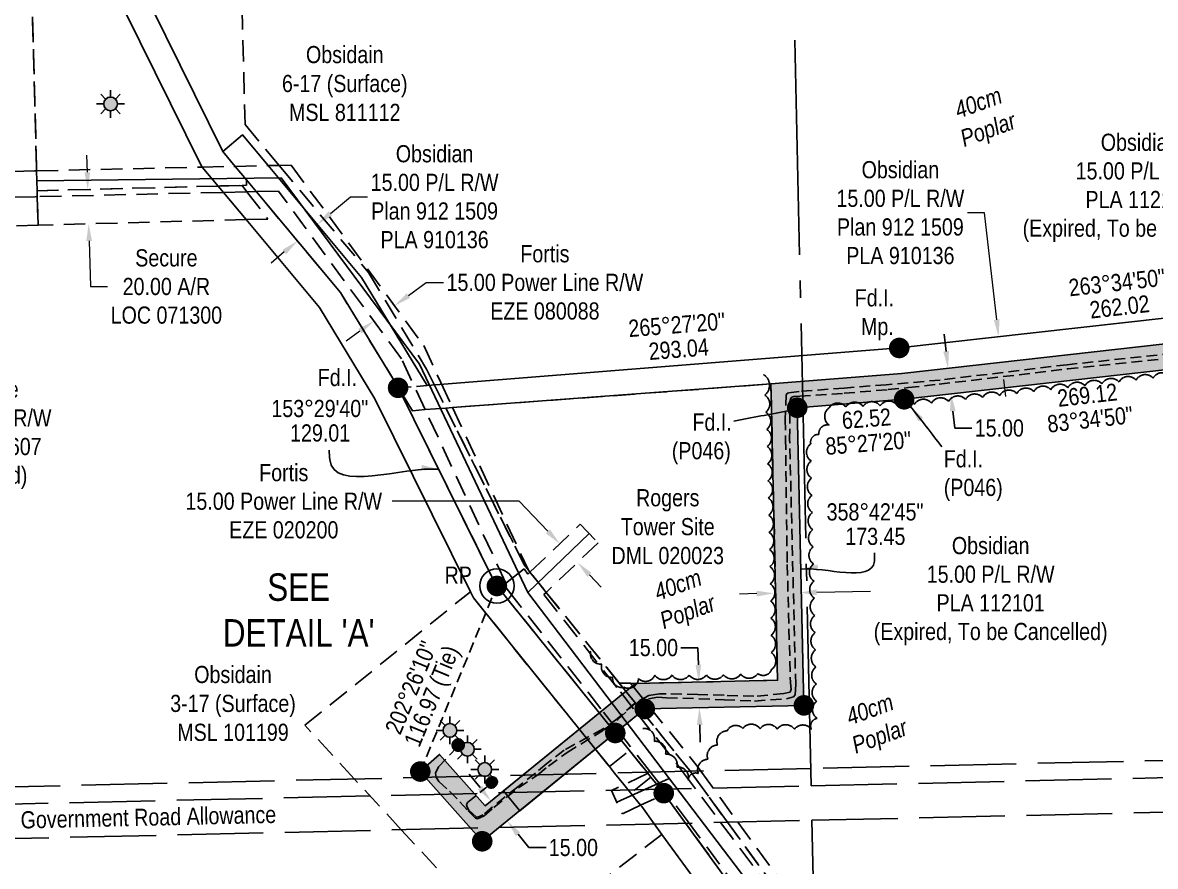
# Model space of a CAD drawing. Extents: x 602678 to 607820, y 5875898 to 5879587.
# Drawn here: x 604935 to 605595, y 5878617 to 5879108 of the extents above; entities that cross this region are included whole.
import ezdxf
from ezdxf.enums import TextEntityAlignment as Align

# ---------------------------------------------------------------- set-up
doc = ezdxf.new("R2010")
doc.units = 0
doc.header["$LTSCALE"] = 5
doc.header["$PDMODE"] = 34
doc.header["$PDSIZE"] = 0.03
for name, pattern in [('0', [1, 1, 0]), ('foc-ACCESSROAD', [3.75, 2.5, -1.25]), ('foc-FLOWLINE', [3.75, 2.5, -1.25]), ('foc-QUARTERLINE', [33, 25, -3, 2, -3]), ('foc-TIELINE', [1.875, 1.25, -0.625]), ('foc-UNSURVEYED', [12.5, 10, -2.5]), ('UG_PIPE', [1.875, 1.25, -0.625])]:
    doc.linetypes.add(name, pattern=pattern)
doc.layers.get('Defpoints').update_dxf_attribs({"color": 9})
for name, color, linetype in [('35', 37, 'Continuous'), ('AS-PIPE-UG', 44, 'UG_PIPE'), ('AS-POWER', 104, 'foc-POWER'), ('AS-SYMBOL', 7, 'Continuous'), ('C-RW', 13, 'Continuous'), ('C-WS', 13, 'foc-ACCESSROAD'), ('C-WS-S', 8, 'Continuous'), ('DETAIL-T', 7, 'Continuous'), ('F-AR', 190, 'foc-ACCESSROAD'), ('F-EZE', 190, 'foc-FLOWLINE'), ('F-WS', 190, 'foc-ACCESSROAD'), ('L-BD', 7, 'Continuous'), ('L-MON', 1, 'Continuous'), ('L-QSEC', 8, 'foc-QUARTERLINE'), ('L-ROAD-T', 7, 'Continuous'), ('L-SECQ', 8, 'foc-QUARTERLINE'), ('L-TIE', 7, 'foc-TIELINE'), ('L-USEC', 7, 'foc-UNSURVEYED'), ('P-PROPOSED', 10, 'Continuous'), ('P-PROPOSED-H', 21, 'Continuous'), ('P-TXT', 4, 'Continuous'), ('T-BUSH', 110, '0'), ('T-BUSH-T', 110, 'Continuous')]:
    doc.layers.add(name, color=color, linetype=linetype)
for name, color, linetype, lineweight in [('C-RW-T', 13, 'Continuous', 9), ('C-WS-T', 13, 'Continuous', 9), ('F-AR-T', 190, 'Continuous', 9), ('F-EZE-T', 190, 'Continuous', 9), ('F-RW-T', 190, 'Continuous', 9), ('F-WS-T', 190, 'Continuous', 9)]:
    doc.layers.add(name, color=color, linetype=linetype, lineweight=lineweight)
doc.styles.add('80', font='ARIALN.TTF', dxfattribs={"height": 10})
doc.styles.add('80CG', font='ARIALN.TTF', dxfattribs={"height": 10})
doc.styles.add('80L', font='ARIALN.TTF', dxfattribs={"height": 10})
doc.styles.add('80LS', font='ARIALNI.TTF', dxfattribs={"height": 10})
doc.styles.add('foc-LtypeFont', font='ARIALN.TTF', dxfattribs={"height": 7.35})
doc.styles.get("Standard").update_dxf_attribs({"font": 'ARIALN.TTF'})
doc.linetypes.add('foc-POWER', pattern='A,6,-1,["P",foc-LtypeFont,S=0.2,R=0,X=-0.625,Y=-0.75],-1.24,4', length=12.24)
doc.dimstyles.new('Compass 5 000', dxfattribs={"dimscale": 5, "dimtxt": 9, "dimasz": 2, "dimexe": 0.2, "dimexo": 0.0625, "dimgap": 0.5, "dimtad": 0, "dimtih": 1, "dimtoh": 1, "dimzin": 0, "dimdsep": 46, "dimtxsty": '80CG', "dimcen": 0.1, "dimse1": 1, "dimse2": 1, "dimclrd": 256, "dimclrt": 256, "dimaunit": 1, "dimadec": 4, "dimazin": 0, "dimtfac": 0.06, "dimtofl": 0, "dimtmove": 0, "dimatfit": 1, "dimfxl": 0.2, "dimtolj": 1, "dimtzin": 0, "dimlwd": -1, "dimarcsym": 0})

# ---------------------------------------------------------------- blocks, each defined once
blk = doc.blocks.new('*D559')
at = {"layer": 'Defpoints', "color": 0, "transparency": 16777216}
for p in [(605131.17, 5878970.73), (605119.08, 5878961.85), (605151.49, 5878943.05)]:
    blk.add_point(p, dxfattribs=at)
at = {"layer": 'F-EZE-T', "transparency": 16777216}
for p, q in [((605159.55, 5878948.97), (605169.96, 5878956.61)), ((605169.96, 5878956.61), (605179.96, 5878956.61)), ((605131.34, 5878928.26), (605123.28, 5878922.34))]:
    blk.add_line(p, q, dxfattribs=at)
for points in [[(605158.57, 5878950.31), (605160.54, 5878947.62), (605151.49, 5878943.05)], [(605130.35, 5878929.6), (605132.32, 5878926.91), (605139.4, 5878934.17)]]:
    blk.add_solid(points, dxfattribs=at)
at = {"layer": 'F-EZE-T', "transparency": 16777216, "insert": (605239.1, 5878956.61), "char_height": 10, "attachment_point": 5, "style": '80CG'}
blk.add_mtext('\\A1;Fortis\\P15.00 Power Line R/W\\PEZE 080088', dxfattribs=at)
blk = doc.blocks.new('*D561')
at = {"layer": 'Defpoints', "color": 0, "transparency": 16777216}
for p in [(604988.96, 5879011.21), (604973.31, 5878990.79), (604989.48, 5878991.22)]:
    blk.add_point(p, dxfattribs=at)
at = {"layer": 'F-AR-T', "transparency": 16777216}
for p, q in [((604972.53, 5879020.78), (604972.26, 5879030.78)), ((604973.58, 5878980.8), (604974.28, 5878954.21)), ((604974.28, 5878954.21), (604984.28, 5878954.21))]:
    blk.add_line(p, q, dxfattribs=at)
for points in [[(604974.19, 5879020.83), (604970.86, 5879020.74), (604972.79, 5879010.79)], [(604975.24, 5878980.84), (604971.91, 5878980.75), (604973.31, 5878990.79)]]:
    blk.add_solid(points, dxfattribs=at)
at = {"layer": 'F-AR-T', "transparency": 16777216, "insert": (605018.57, 5878954.21), "char_height": 10, "attachment_point": 5, "style": '80CG'}
blk.add_mtext('\\A1;Secure\\P20.00 A/R\\PLOC 071300', dxfattribs=at)
blk = doc.blocks.new('*D568')
at = {"layer": 'C-RW-T', "transparency": 16777216}
for p, q in [((605665.5, 5879011.75), (605655.5, 5879011.75)), ((605673.7, 5878939.11), (605665.5, 5879011.75)), ((605677.63, 5878904.33), (605678.75, 5878894.39))]:
    blk.add_line(p, q, dxfattribs=at)
for points in [[(605675.36, 5878939.3), (605672.04, 5878938.92), (605674.82, 5878929.17)], [(605679.28, 5878904.52), (605675.97, 5878904.14), (605676.5, 5878914.27)]]:
    blk.add_solid(points, dxfattribs=at)
at = {"layer": 'Defpoints', "color": 0, "transparency": 16777216}
for p in [(605609.91, 5878921.85), (605676.5, 5878914.27), (605611.59, 5878906.94)]:
    blk.add_point(p, dxfattribs=at)
at = {"layer": 'C-RW-T', "transparency": 16777216, "insert": (605585.56, 5879011.75), "char_height": 10, "attachment_point": 5, "style": '80CG'}
blk.add_mtext('\\A1;Obsidian\\P15.00 P/L R/W\\PPLA 112101\\P(Expired, To be Cancelled)', dxfattribs=at)
blk = doc.blocks.new('*D569')
at = {"layer": 'C-RW-T', "transparency": 16777216}
for p, q in [((605397.5, 5878776.17), (605428.87, 5878776.88)), ((605362.51, 5878775.39), (605352.51, 5878775.16))]:
    blk.add_line(p, q, dxfattribs=at)
for points in [[(605362.47, 5878777.05), (605362.54, 5878773.72), (605372.5, 5878775.61)], [(605397.46, 5878777.84), (605397.54, 5878774.51), (605387.5, 5878775.95)]]:
    blk.add_solid(points, dxfattribs=at)
at = {"layer": 'Defpoints', "color": 0, "transparency": 16777216}
for p in [(605372.34, 5878782.73), (605387.34, 5878783.07), (605372.5, 5878775.61)]:
    blk.add_point(p, dxfattribs=at)
at = {"layer": 'C-RW-T', "transparency": 16777216, "insert": (605498.8, 5878776.88), "char_height": 10, "attachment_point": 5, "style": '80CG'}
blk.add_mtext('\\A1;Obsidian\\P15.00 P/L R/W\\PPLA 112101\\P(Expired, To be Cancelled)', dxfattribs=at)
blk = doc.blocks.new('*D570')
at = {"layer": 'Defpoints', "color": 0, "transparency": 16777216}
for p in [(604845.37, 5878872.89), (604855.17, 5878873.09), (604855.28, 5878867.5)]:
    blk.add_point(p, dxfattribs=at)
at = {"layer": 'F-RW-T', "transparency": 16777216}
for p, q in [((604835.48, 5878867.1), (604825.48, 5878866.89)), ((604865.28, 5878867.7), (604875.28, 5878867.9))]:
    blk.add_line(p, q, dxfattribs=at)
for points in [[(604865.25, 5878869.37), (604865.32, 5878866.03), (604855.28, 5878867.5)], [(604835.45, 5878868.76), (604835.51, 5878865.43), (604845.48, 5878867.3)]]:
    blk.add_solid(points, dxfattribs=at)
at = {"layer": 'F-RW-T', "transparency": 16777216, "insert": (604914.37, 5878867.9), "char_height": 10, "attachment_point": 5, "style": '80CG'}
blk.add_mtext('\\A1;Secure\\P10.00 P/L R/W\\PPLA 131607\\P(Expired)', dxfattribs=at)
blk = doc.blocks.new('*D571')
at = {"layer": 'C-RW-T', "transparency": 16777216}
for p, q in [((605495.29, 5878997.23), (605485.29, 5878997.23)), ((605502.33, 5878934.9), (605495.29, 5878997.23)), ((605506.25, 5878900.12), (605507.37, 5878890.19))]:
    blk.add_line(p, q, dxfattribs=at)
for points in [[(605503.98, 5878935.08), (605500.67, 5878934.71), (605503.45, 5878924.96)], [(605507.91, 5878900.31), (605504.59, 5878899.94), (605505.13, 5878910.06)]]:
    blk.add_solid(points, dxfattribs=at)
at = {"layer": 'Defpoints', "color": 0, "transparency": 16777216}
for p in [(605540.19, 5878929.11), (605503.45, 5878924.96), (605541.87, 5878914.21)]:
    blk.add_point(p, dxfattribs=at)
at = {"layer": 'C-RW-T', "transparency": 16777216, "insert": (605446.21, 5878997.23), "char_height": 10, "attachment_point": 5, "style": '80CG'}
blk.add_mtext('\\A1;Obsidian\\P15.00 P/L R/W\\PPlan 912 1509\\PPLA 910136', dxfattribs=at)
blk = doc.blocks.new('GAS')
h = blk.add_hatch(color=255)
h.dxf.hatch_style = 1
edge = h.paths.add_edge_path()
edge.add_arc((0, 0), 0.9, 0, 360)
for p, q in [((0, 0.81), (0, 1.62)), ((-0.81, 0), (-1.62, 0)), ((-0.57, 0.57), (-1.14, 1.14)), ((0.57, 0.57), (1.14, 1.14)), ((1.62, 0), (0.81, 0)), ((-0.57, -0.57), (-1.14, -1.14)), ((0, -0.81), (0, -1.62)), ((1.14, -1.14), (0.57, -0.57))]:
    blk.add_line(p, q)
blk.add_circle((0, 0), 0.8)
blk = doc.blocks.new('*D575')
at = {"layer": 'C-RW-T', "transparency": 16777216}
for p, q in [((605114.11, 5878996.78), (605125.76, 5879006.51)), ((605125.76, 5879006.51), (605135.76, 5879006.51)), ((605087.28, 5878974.36), (605079.6, 5878967.95))]:
    blk.add_line(p, q, dxfattribs=at)
for points in [[(605113.05, 5878998.06), (605115.18, 5878995.5), (605106.44, 5878990.37)], [(605086.21, 5878975.64), (605088.35, 5878973.08), (605094.95, 5878980.77)]]:
    blk.add_solid(points, dxfattribs=at)
at = {"layer": 'Defpoints', "color": 0, "transparency": 16777216}
for p in [(605106.44, 5878990.37), (605109.38, 5878986.85), (605097.89, 5878977.25)]:
    blk.add_point(p, dxfattribs=at)
at = {"layer": 'C-RW-T', "transparency": 16777216, "insert": (605174.84, 5879006.51), "char_height": 10, "attachment_point": 5, "style": '80CG'}
blk.add_mtext('\\A1;Obsidian\\P15.00 P/L R/W\\PPlan 912 1509\\PPLA 910136', dxfattribs=at)
blk = doc.blocks.new('RISER')
h = blk.add_hatch(color=255)
h.dxf.hatch_style = 1
edge = h.paths.add_edge_path()
edge.add_arc((0, 0), 0.7, 0, 360)
blk.add_hatch(color=13).paths.add_polyline_path([(0.58, -0.15), (-0.58, -0.15, 0.774597)])
at = {"color": 13}
blk.add_line((-0.58, -0.15), (0.58, -0.15), dxfattribs=at)
blk.add_circle((0, 0), 0.6, dxfattribs=at)
blk = doc.blocks.new('fdia')
at = {"color": 255, "const_width": 1}
blk.add_lwpolyline([(-0.5, 0, 1), (0.5, 0, 1)], format="xyb", close=True, dxfattribs=at)
blk = doc.blocks.new('Fdiaa')
blk.add_blockref('fdia', (0, 0))
blk = doc.blocks.new('fdib')
at = {"color": 1, "const_width": 1.6}
blk.add_lwpolyline([(-0.4, 0, 1), (0.4, 0, 1)], format="xyb", close=True, dxfattribs=at)
at = {"color": 1}
blk.add_circle((0, 0), 0.8, dxfattribs=at)
blk = doc.blocks.new('Fdibb')
blk.add_blockref('fdib', (0, 0))
blk = doc.blocks.new('fdicc')
for name in ['Fdibb', 'Fdiaa']:
    blk.add_blockref(name, (0, 0))
blk = doc.blocks.new('FDI')
blk.add_blockref('fdicc', (0, 0))
blk = doc.blocks.new('*D593')
at = {"layer": 'Defpoints', "color": 0, "transparency": 16777216}
for p in [(605206.27, 5878653.5), (605215.73, 5878641.87), (605217.14, 5878643.02)]:
    blk.add_point(p, dxfattribs=at)
at = {"layer": 'P-TXT', "transparency": 16777216}
for p, q in [((605201.37, 5878662.41), (605195.06, 5878670.17)), ((605223.46, 5878635.26), (605229.77, 5878627.51)), ((605229.77, 5878627.51), (605239.77, 5878627.51))]:
    blk.add_line(p, q, dxfattribs=at)
for points in [[(605202.66, 5878663.46), (605200.08, 5878661.36), (605207.68, 5878654.65)], [(605224.75, 5878636.32), (605222.16, 5878634.21), (605217.14, 5878643.02)]]:
    blk.add_solid(points, dxfattribs=at)
at = {"layer": 'P-TXT', "transparency": 16777216, "insert": (605255.7, 5878627.51), "char_height": 10, "attachment_point": 5, "style": '80CG'}
blk.add_mtext('\\A1;15.00', dxfattribs=at)
blk = doc.blocks.new('*D594')
at = {"layer": 'Defpoints', "color": 0, "transparency": 16777216}
for p in [(605328.28, 5878723.93), (605328.75, 5878723.94), (605328.62, 5878708.94)]:
    blk.add_point(p, dxfattribs=at)
at = {"layer": 'P-TXT', "transparency": 16777216}
for p, q in [((605328.29, 5878743.93), (605318.29, 5878743.93)), ((605328.52, 5878733.93), (605328.29, 5878743.93)), ((605329.31, 5878698.95), (605329.54, 5878688.95))]:
    blk.add_line(p, q, dxfattribs=at)
for points in [[(605330.18, 5878733.97), (605326.85, 5878733.9), (605328.75, 5878723.94)], [(605330.98, 5878698.99), (605327.65, 5878698.91), (605329.09, 5878708.95)]]:
    blk.add_solid(points, dxfattribs=at)
at = {"layer": 'P-TXT', "transparency": 16777216, "insert": (605302.35, 5878743.93), "char_height": 10, "attachment_point": 5, "style": '80CG'}
blk.add_mtext('\\A1;15.00', dxfattribs=at)
blk = doc.blocks.new('*D595')
at = {"layer": 'Defpoints', "color": 0, "transparency": 16777216}
for p in [(605478.49, 5878907.07), (605475.66, 5878891.66), (605480.17, 5878892.17)]:
    blk.add_point(p, dxfattribs=at)
at = {"layer": 'P-TXT', "transparency": 16777216}
for p, q in [((605472.87, 5878916.5), (605471.75, 5878926.44)), ((605476.78, 5878881.73), (605477.9, 5878871.79)), ((605477.9, 5878871.79), (605487.9, 5878871.79))]:
    blk.add_line(p, q, dxfattribs=at)
for points in [[(605474.52, 5878916.69), (605471.21, 5878916.31), (605473.99, 5878906.56)], [(605478.44, 5878881.91), (605475.12, 5878881.54), (605475.66, 5878891.66)]]:
    blk.add_solid(points, dxfattribs=at)
at = {"layer": 'P-TXT', "transparency": 16777216, "insert": (605503.84, 5878871.79), "char_height": 10, "attachment_point": 5, "style": '80CG'}
blk.add_mtext('\\A1;15.00', dxfattribs=at)
blk = doc.blocks.new('*U605')
at = {"layer": '35', "color": 3}
blk.add_circle((0, 0), 10, dxfattribs=at)
at = {"layer": '35', "color": 3, "style": '80'}
blk.add_attdef('RP_001', (-30.5, 1.32), '', height=10, dxfattribs=at)

msp = doc.modelspace()

# ---------------------------------------------------------------- hatches: boundary and pattern name
at = {"layer": 'P-PROPOSED-H'}
h = msp.add_hatch(color=256, dxfattribs=at)
h.dxf.hatch_style = 1
h.paths.add_polyline_path([(605896.763, 5878950.665), (605886.715, 5878939.536), (605831.785, 5878989.128), (605715.734, 5878918.674), (605448.411, 5878888.597), (605386.116, 5878883.661), (605390.014, 5878710.332), (605297.285, 5878708.225), (605202.587, 5878631.177), (605166.507, 5878671.781), (605177.715, 5878681.74), (605204.26, 5878651.867), (605291.808, 5878723.098), (605374.687, 5878724.981), (605370.808, 5878897.489), (605446.98, 5878903.524), (605710.776, 5878933.204), (605833.547, 5879007.738)])

# ---------------------------------------------------------------- linework, layer by layer
at = {"layer": 'AS-PIPE-UG'}
for p, q in [((605633.162, 5878918.277), (605543.349, 5878908.725)), ((605543.566, 5878906.243), (605633.683, 5878915.624)), ((605543.349, 5878908.725), (605469.478, 5878899.804)), ((605468.804, 5878897.368), (605543.566, 5878906.243)), ((605437.892, 5878897.085), (605413.477, 5878895.142)), ((605450.776, 5878898.128), (605437.892, 5878897.085)), ((605469.478, 5878899.804), (605450.776, 5878898.128)), ((605450.974, 5878895.403), (605468.804, 5878897.368)), ((605379.644, 5878891.284), (605379.137, 5878876.841)), ((605380.791, 5878892.364), (605379.644, 5878891.284)), ((605387.148, 5878893.117), (605380.791, 5878892.364)), ((605381.517, 5878886.529), (605382.216, 5878888.924)), ((605382.216, 5878888.924), (605383.009, 5878889.855)), ((605383.009, 5878889.855), (605384.113, 5878890.268)), ((605384.113, 5878890.268), (605387.538, 5878890.421)), ((605413.477, 5878895.142), (605387.148, 5878893.117)), ((605387.538, 5878890.421), (605413.51, 5878892.072)), ((605413.51, 5878892.072), (605439.075, 5878894.222)), ((605439.075, 5878894.222), (605450.974, 5878895.403)), ((605381.874, 5878876.658), (605381.517, 5878886.529)), ((605379.137, 5878876.841), (605379.293, 5878865.467)), ((605381.701, 5878865.132), (605381.874, 5878876.658)), ((605379.293, 5878865.467), (605380.289, 5878792.293)), ((605385.21, 5878722.447), (605381.701, 5878865.132)), ((605380.289, 5878792.293), (605382.172, 5878723.404)), ((605382.089, 5878718.013), (605378.272, 5878717.185)), ((605382.671, 5878719.854), (605382.089, 5878718.013)), ((605382.172, 5878723.404), (605382.671, 5878719.854)), ((605384.927, 5878716.373), (605385.21, 5878722.447)), ((605291.213, 5878711.458), (605281.238, 5878702.425)), ((605281.536, 5878702.081), (605291.388, 5878710.997)), ((605299.638, 5878716.13), (605291.213, 5878711.458)), ((605291.388, 5878710.997), (605299.527, 5878714.071)), ((605299.527, 5878714.071), (605304.834, 5878715.035)), ((605305.789, 5878716.96), (605299.638, 5878716.13)), ((605304.834, 5878715.035), (605310.021, 5878714.779)), ((605309.76, 5878717.107), (605305.789, 5878716.96)), ((605328.179, 5878716.755), (605309.76, 5878717.107)), ((605310.021, 5878714.779), (605329.009, 5878714.12)), ((605343.448, 5878716.234), (605328.179, 5878716.755)), ((605329.009, 5878714.12), (605343.51, 5878713.493)), ((605360.833, 5878715.596), (605343.448, 5878716.234)), ((605343.51, 5878713.493), (605361.284, 5878712.873)), ((605378.272, 5878717.185), (605360.833, 5878715.596)), ((605361.284, 5878712.873), (605379.958, 5878714.192)), ((605379.958, 5878714.192), (605383.905, 5878715.278)), ((605383.905, 5878715.278), (605384.927, 5878716.373)), ((605281.238, 5878702.425), (605272.968, 5878696.649)), ((605273.484, 5878696.027), (605281.536, 5878702.081)), ((605272.968, 5878696.649), (605250.306, 5878684.237)), ((605252.037, 5878682.827), (605273.484, 5878696.027)), ((605177.05, 5878674.514), (605188.56, 5878686.596)), ((605250.306, 5878684.237), (605240.183, 5878676.463)), ((605241.18, 5878675.003), (605252.037, 5878682.827)), ((605177.05, 5878674.514), (605175.314, 5878670.839)), ((605240.183, 5878676.463), (605233.716, 5878670.9)), ((605235.042, 5878669.85), (605241.18, 5878675.003)), ((605175.314, 5878670.839), (605175.752, 5878668.497)), ((605175.752, 5878668.497), (605177.35, 5878665.999)), ((605177.35, 5878665.999), (605183.613, 5878660.296)), ((605204.632, 5878662.328), (605207.826, 5878665.137)), ((605233.716, 5878670.9), (605223.24, 5878662.936)), ((605223.705, 5878662.323), (605235.042, 5878669.85)), ((605183.613, 5878660.296), (605189.602, 5878654.152)), ((605193.916, 5878653.74), (605204.632, 5878662.328)), ((605223.24, 5878662.936), (605208.663, 5878651.307)), ((605209.293, 5878650.809), (605223.705, 5878662.323)), ((605189.602, 5878654.152), (605194.463, 5878648.905)), ((605193.423, 5878652.458), (605193.916, 5878653.74)), ((605193.776, 5878650.975), (605193.423, 5878652.458)), ((605208.663, 5878651.307), (605203.146, 5878646.513)), ((605194.859, 5878649.234), (605193.776, 5878650.975)), ((605194.463, 5878648.905), (605198.752, 5878644.617)), ((605199.089, 5878645.486), (605194.859, 5878649.234)), ((605200.069, 5878645.185), (605199.089, 5878645.486)), ((605199.92, 5878644.329), (605203.718, 5878645.965)), ((605203.146, 5878646.513), (605200.069, 5878645.185)), ((605203.718, 5878645.965), (605209.293, 5878650.809)), ((605198.752, 5878644.617), (605199.92, 5878644.329))]:
    msp.add_line(p, q, dxfattribs=at)
at = {"layer": 'AS-POWER', "flags": 128}
for points in [[(604943.121, 5879015.806), (605085.417, 5879017.592), (605165.995, 5878908.988), (605229.148, 5878776.147), (605413.963, 5878533.088), (605476.696, 5878404.818), (605500.19, 5878325.374), (605501.659, 5878322.493)], [(605229.148, 5878776.147), (605264.879, 5878810.423)], [(605311.595, 5878667.717), (605281.026, 5878653.893)]]:
    msp.add_lwpolyline(points, dxfattribs=at)
at = {"layer": 'C-RW'}
for points in [[(605350.071, 5878576.406), (605307.307, 5878635.118), (605302.819, 5878641.277), (605295.484, 5878651.349), (605294.838, 5878652.15), (605289.211, 5878659.132), (605285.162, 5878664.154), (605279.71, 5878670.916), (605276.667, 5878674.695), (605268.138, 5878685.277), (605258.718, 5878696.964), (605197.49, 5878772.93), (605195.697, 5878776.523), (605140.106, 5878888.91), (605107.808, 5878941.952), (605065.034, 5878993.202), (605051.786, 5879009.074), (605048.694, 5879012.78), (605039.496, 5879023.8), (605038.761, 5879024.68), (604985.28, 5879133.218)], [(605001.776, 5879133.652), (605051.43, 5879032.906), (605058.666, 5879024.24), (605065.215, 5879016.398), (605070.99, 5879009.488), (605120.018, 5878950.726), (605153.224, 5878896.173), (605210.329, 5878781.001), (605270.06, 5878706.828), (605279.475, 5878695.136), (605288.343, 5878684.119), (605298.618, 5878671.351), (605299.091, 5878670.767), (605300.896, 5878668.534), (605307.388, 5878660.473), (605308.669, 5878658.715), (605321.063, 5878641.696), (605367.659, 5878577.726), (605381.5, 5878558.724), (605396.985, 5878537.465), (605403.943, 5878527.912), (605467.99, 5878397.853), (605462.402, 5878303.674)], [(605710.776, 5878933.204), (605446.98, 5878903.524), (605446.98, 5878903.524), (605370.808, 5878897.489), (605185.325, 5878883.775), (605181.463, 5878883.463), (605169.324, 5878882.587), (605161.921, 5878881.88), (605153.224, 5878896.173), (605120.018, 5878950.726), (605070.99, 5879009.488), (605065.215, 5879016.398), (605058.666, 5879024.24), (605051.43, 5879032.906), (605062.923, 5879042.535), (605077.832, 5879024.673), (605132.229, 5878959.499), (605170.461, 5878896.655), (605445.55, 5878918.452), (605705.818, 5878947.735)]]:
    msp.add_lwpolyline(points, dxfattribs=at)
msp.add_lwpolyline([(605878.35, 5879014.488), (605967.639, 5878933.948), (605955.38, 5878918.083), (605854.955, 5879008.667), (605844.87, 5878997.515), (605831.785, 5878989.128), (605715.734, 5878918.674), (605448.411, 5878888.597), (605386.116, 5878883.661), (605390.014, 5878710.332), (605297.285, 5878708.225), (605224.479, 5878648.988), (605215.016, 5878660.619), (605291.808, 5878723.098), (605374.687, 5878724.981), (605370.808, 5878897.489), (605446.98, 5878903.524), (605710.776, 5878933.204), (605833.547, 5879007.738), (605855.994, 5879034.653), (605878.35, 5879014.488)], close=True, dxfattribs=at)
at = {"layer": 'C-WS'}
for points in [[(605062.218, 5879135.241), (605064.404, 5879048.58), (605084.237, 5879024.819), (605136.313, 5878962.435), (605170.115, 5878906.21), (605174.259, 5878897.901), (605181.463, 5878883.463), (605227.122, 5878791.946), (605229.463, 5878789.042), (605230.357, 5878787.866), (605239.848, 5878776.157), (605281.366, 5878724.646), (605285.15, 5878719.951), (605294.57, 5878708.264), (605323.275, 5878672.65), (605323.802, 5878671.929), (605345.414, 5878642.255), (605396.22, 5878572.503), (605421.133, 5878538.3), (605500.211, 5878377.719), (605500.592, 5878371.384)], [(605367.659, 5878577.726), (605321.063, 5878641.696), (605308.669, 5878658.715), (605307.388, 5878660.473), (605300.896, 5878668.534), (605299.091, 5878670.767), (605298.618, 5878671.351), (605288.343, 5878684.119), (605279.475, 5878695.136), (605270.06, 5878706.828), (605210.329, 5878781.001), (605153.224, 5878896.173), (605120.018, 5878950.726), (605070.99, 5879009.488), (605065.215, 5879016.398), (605065.295, 5879013.216), (605062.645, 5879013.147), (605048.694, 5879012.78), (604943.273, 5879010.009), (604942.969, 5879021.603), (604940.121, 5879129.968)]]:
    msp.add_lwpolyline(points, dxfattribs=at)
msp.add_lwpolyline([(605268.138, 5878685.277), (605276.667, 5878674.695), (605288.343, 5878684.119), (605298.618, 5878671.351), (605299.091, 5878670.767), (605300.896, 5878668.534), (605289.211, 5878659.132), (605294.838, 5878652.15), (605295.484, 5878651.349), (605302.819, 5878641.277), (605307.307, 5878635.118), (605219.965, 5878567.986), (605201.317, 5878588.215), (605155.453, 5878637.895), (605128.177, 5878667.441), (605099.3, 5878698.727), (605195.697, 5878776.523), (605197.49, 5878772.93), (605258.718, 5878696.964), (605268.138, 5878685.277)], close=True, dxfattribs=at)
at = {"layer": 'F-AR'}
msp.add_lwpolyline([(605065.034, 5878993.202), (604943.798, 5878990.016), (604943.362, 5879006.606), (604943.273, 5879010.009), (605048.694, 5879012.78), (605062.645, 5879013.147), (605065.543, 5879009.387), (605077.759, 5878993.536), (605065.034, 5878993.202)], close=True, dxfattribs=at)
at = {"layer": 'F-EZE'}
for points in [[(604929.326, 5879021.292), (604941.702, 5879021.573), (604942.969, 5879021.603), (605038.775, 5879023.784), (605039.496, 5879023.8), (605057.968, 5879024.221), (605058.666, 5879024.24), (605077.164, 5879024.658), (605077.832, 5879024.673), (605083.584, 5879024.804), (605084.237, 5879024.819), (605091.346, 5879024.981), (605091.346, 5879024.981), (605168.509, 5878919.868), (605178.531, 5878898.357), (605185.325, 5878883.775), (605229.463, 5878789.042), (605230.357, 5878787.866), (605229.253, 5878786.793), (605226.935, 5878789.749), (605216.42, 5878781.501), (605169.324, 5878882.587), (605155.524, 5878912.208), (605083.877, 5879009.805), (605070.99, 5879009.488), (605070.304, 5879009.496), (605065.543, 5879009.387), (605064.774, 5879009.37), (605051.786, 5879009.074), (605051.111, 5879009.059), (604943.362, 5879006.606), (604942.095, 5879006.577), (604929.667, 5879006.294)], [(605396.87, 5878542.743), (605323.07, 5878641.742), (605309.953, 5878659.329), (605306.286, 5878664.249), (605300.573, 5878671.395), (605281.015, 5878696.476), (605271.746, 5878708.295), (605222.548, 5878771.023), (605215.126, 5878780.486), (605216.42, 5878781.501), (605226.935, 5878789.749), (605229.253, 5878786.793), (605230.357, 5878787.866), (605259.698, 5878815.851), (605270.061, 5878804.995), (605239.848, 5878776.157), (605238.559, 5878774.928), (605283.086, 5878718.156), (605292.356, 5878706.338), (605318.155, 5878673.445), (605319.36, 5878671.827), (605341.473, 5878642.164), (605396.305, 5878568.611)], [(605500.592, 5878371.384), (605500.211, 5878377.719), (605421.133, 5878538.3), (605396.22, 5878572.503), (605345.414, 5878642.255), (605323.802, 5878671.929), (605323.275, 5878672.65), (605294.57, 5878708.264), (605285.15, 5878719.951), (605282.442, 5878723.311), (605288.928, 5878723.236), (605299.834, 5878709.705), (605327.247, 5878675.695), (605329.888, 5878672.069), (605351.501, 5878642.395), (605396.029, 5878581.26), (605425.431, 5878540.898), (605500.206, 5878389.052)]]:
    msp.add_lwpolyline(points, dxfattribs=at)
at = {"layer": 'F-EZE', "flags": 128}
msp.add_lwpolyline([(605294.838, 5878652.15), (605284.241, 5878647.12), (605277.811, 5878660.666), (605285.162, 5878664.155), (605299.091, 5878670.767), (605300.573, 5878671.397), (605306.312, 5878664.211), (605309.952, 5878659.326), (605308.669, 5878658.715), (605294.838, 5878652.15)], close=True, dxfattribs=at)
at = {"layer": 'F-EZE-T'}
msp.add_line((605265.016, 5878786.361), (605271.915, 5878779.128), dxfattribs=at)
msp.add_lwpolyline([(605240.855, 5878811.692), (605224.197, 5878829.157), (605150.048, 5878829.157)], dxfattribs=at)
for points in [[(605242.06, 5878812.842), (605239.649, 5878810.542), (605247.754, 5878804.459)], [(605266.222, 5878787.511), (605263.81, 5878785.211), (605258.117, 5878793.594)]]:
    msp.add_solid(points, dxfattribs=at)
at = {"layer": 'F-WS'}
for points in [[(604852.852, 5878987.512), (604843.101, 5878987.243), (604840.441, 5879106.602), (604840.156, 5879127.341), (604891.332, 5879128.686), (604906.314, 5879129.079), (604940.121, 5879129.968), (604942.969, 5879021.603), (604943.273, 5879010.009), (604943.362, 5879006.606), (604943.798, 5878990.016), (604852.852, 5878987.512)], [(605374.687, 5878724.981), (605291.808, 5878723.098), (605288.928, 5878723.236), (605282.442, 5878723.311), (605239.848, 5878776.157), (605230.357, 5878787.866), (605229.463, 5878789.042), (605227.122, 5878791.946), (605181.463, 5878883.463), (605185.325, 5878883.775), (605370.808, 5878897.489), (605374.687, 5878724.981)]]:
    msp.add_lwpolyline(points, close=True, dxfattribs=at)
at = {"layer": 'L-QSEC', "flags": 128}
msp.add_lwpolyline([(605394.673, 5878643.387), (605411.572, 5877869.226)], dxfattribs=at)
at = {"layer": 'L-SECQ', "flags": 128}
msp.add_lwpolyline([(605377.553, 5879427.647), (605394.234, 5878663.493)], dxfattribs=at)
at = {"layer": 'L-TIE'}
for p, q in [((605170.461, 5878896.655), (605153.594, 5878895.215)), ((605166.507, 5878671.781), (605211.131, 5878779.856))]:
    msp.add_line(p, q, dxfattribs=at)
at = {"layer": 'L-USEC', "flags": 128}
for points in [[(606201.04, 5878692.027), (605394.015, 5878673.545)], [(605394.234, 5878663.493), (606201.244, 5878681.975)], [(605394.015, 5878673.545), (604597.039, 5878655.293)], [(604587.206, 5878645.011), (605394.234, 5878663.493)], [(605394.673, 5878643.389), (606201.704, 5878661.872)], [(604587.641, 5878624.907), (605394.673, 5878643.389)]]:
    msp.add_lwpolyline(points, dxfattribs=at)
at = {"layer": 'P-PROPOSED'}
msp.add_lwpolyline([(605896.763, 5878950.665), (605886.715, 5878939.536), (605845.928, 5878976.359), (605831.785, 5878989.128), (605715.734, 5878918.674), (605448.411, 5878888.597), (605386.116, 5878883.661), (605390.014, 5878710.332), (605297.285, 5878708.225), (605202.587, 5878631.177), (605166.507, 5878671.781), (605177.715, 5878681.74), (605204.26, 5878651.867), (605291.808, 5878723.098), (605374.687, 5878724.981), (605370.808, 5878897.489), (605446.98, 5878903.524), (605710.776, 5878933.204), (605833.547, 5879007.738)], close=True, dxfattribs=at)
at = {"layer": 'T-BUSH', "flags": 128}
for points in [[(605296.25, 5878696.891, -0.5205671), (605302.84, 5878689.375, -0.5205671), (605309.43, 5878681.859, -0.5205671), (605316.02, 5878674.343, -0.5205671), (605322.61, 5878666.827, -0.5205671), (605328.484, 5878670.648, -0.5205671), (605334.077, 5878678.932, -0.5205671), (605339.671, 5878687.217, -0.5205671), (605345.264, 5878695.501, -0.5205671), (605354.468, 5878696.86, -0.5205671), (605364.463, 5878696.703, -0.5205671), (605374.458, 5878696.546, -0.5205671), (605384.452, 5878696.389, -0.5205671), (605394.447, 5878696.233, -0.5205671), (605397.729, 5878702.738, -0.5205671), (605397.499, 5878712.731, -0.5205671), (605397.268, 5878722.725, -0.5205671), (605397.037, 5878732.718, -0.5205671), (605396.807, 5878742.711, -0.5205671), (605396.576, 5878752.704, -0.5205671), (605396.345, 5878762.697, -0.5205671), (605396.115, 5878772.69, -0.5205671), (605395.883, 5878782.684, -0.5205671), (605395.649, 5878792.677, -0.5205671), (605395.416, 5878802.67, -0.5205671), (605395.182, 5878812.663, -0.5205671), (605394.949, 5878822.656, -0.5205671), (605394.716, 5878832.649, -0.5205671), (605394.482, 5878842.642, -0.5205671), (605394.249, 5878852.635, -0.5205671), (605394.015, 5878862.628, -0.5205671), (605398.754, 5878868.094, -0.5205671), (605404.748, 5878873.575, -0.5205671), (605404.663, 5878883.571, -0.5205671), (605414.421, 5878884.117, -0.5205671), (605424.411, 5878884.44, -0.5205671), (605434.402, 5878884.763, -0.5205671), (605444.391, 5878885.107, -0.5205671), (605454.369, 5878885.712, -0.5205671), (605464.346, 5878886.318, -0.5205671), (605474.287, 5878887.338, -0.5205671), (605484.218, 5878888.479, -0.5205671), (605494.148, 5878889.62, -0.5205671), (605504.079, 5878890.761, -0.5205671), (605514.009, 5878891.902, -0.5205671), (605523.94, 5878893.043, -0.5205671), (605533.87, 5878894.184, -0.5205671), (605543.801, 5878895.325, -0.5205671), (605553.734, 5878896.444, -0.5205671), (605563.667, 5878897.556, -0.5205671), (605573.601, 5878898.669, -0.5205671), (605583.535, 5878899.781, -0.5205671), (605593.469, 5878900.894, -0.5205671), (605603.402, 5878902.006, -0.5205671), (605613.336, 5878903.119, -0.5205671), (605623.27, 5878904.231, -0.5205671), (605633.203, 5878905.344, -0.5205671), (605643.126, 5878906.55, -0.5205671), (605653.045, 5878907.786, -0.5205671), (605662.964, 5878909.023, -0.5205671), (605672.883, 5878910.259, -0.5205671), (605682.802, 5878911.495, -0.5205671), (605692.721, 5878912.732, -0.5205671), (605702.64, 5878913.968, -0.5205671), (605712.559, 5878915.205, -0.5205671), (605721.711, 5878918.647, -0.5205671), (605730.252, 5878923.838, -0.5205671), (605738.794, 5878929.03, -0.5205671), (605747.336, 5878934.221, -0.5205671), (605755.878, 5878939.413, -0.5205671), (605764.42, 5878944.605, -0.5205671), (605772.962, 5878949.796, -0.5205671), (605781.504, 5878954.988, -0.5205671), (605790.046, 5878960.179, -0.5205671), (605798.655, 5878965.232, -0.5205671), (605808.025, 5878968.713, -0.5205671), (605817.395, 5878972.195, -0.5205671), (605824.659, 5878968.611, -0.5205671), (605830.597, 5878960.569, -0.5205671), (605835.078, 5878951.658, -0.5205671), (605839.348, 5878942.62, -0.5205671), (605844.181, 5878933.898, -0.5205671), (605842.392, 5878925.925, -0.5205671), (605835.957, 5878918.279, -0.5205671), (605829.257, 5878910.861, -0.5205671), (605822.558, 5878903.442, -0.5205671), (605815.649, 5878896.224, -0.5205671), (605808.518, 5878889.22, -0.5205671), (605803.493, 5878880.975, -0.5205671), (605803.547, 5878871.659, -0.5205671), (605808.017, 5878862.8, -0.5205671), (605808.585, 5878852.821, -0.5205671), (605815.569, 5878846.654, -0.5205671), (605825.043, 5878844.748, -0.5205671), (605835.039, 5878844.682, -0.5205671), (605843.779, 5878840.236, -0.5205671), (605851.962, 5878834.622, -0.5205671), (605858.309, 5878826.9, -0.5205671), (605865.185, 5878819.657, -0.5205671), (605872.148, 5878812.487, -0.5205671), (605879.388, 5878805.614, -0.5205671), (605886.992, 5878799.127, -0.5205671), (605894.789, 5878792.872, -0.5205671), (605902.22, 5878786.236, -0.5205671), (605908.783, 5878778.697, -0.5205671), (605915.489, 5878771.312, -0.5205671), (605923.488, 5878765.316, -0.5205671), (605929.588, 5878757.56, -0.5205671), (605938.514, 5878753.263, -0.5205671), (605946.681, 5878756.439, -0.5205671), (605959.298, 5878756.952, -0.5205671)], [(605265.795, 5878741.982, 0.5205671), (605272.194, 5878734.303, 0.5205671), (605278.594, 5878726.625, 0.5205671), (605285.069, 5878720.834, 0.5205671), (605293.696, 5878725.881, 0.5205671), (605303.164, 5878727.869, 0.5205671), (605313.16, 5878727.937, 0.5205671), (605323.156, 5878728.004, 0.5205671), (605333.151, 5878728.071, 0.5205671), (605343.146, 5878728.192, 0.5205671), (605353.136, 5878728.532, 0.5205671), (605363.126, 5878728.872, 0.5205671), (605371.091, 5878731.145, 0.5205671), (605370.965, 5878741.14, 0.5205671), (605370.84, 5878751.135, 0.5205671), (605370.714, 5878761.13, 0.5205671), (605370.589, 5878771.125, 0.5205671), (605370.411, 5878781.12, 0.5205671), (605370.186, 5878791.113, 0.5205671), (605369.961, 5878801.106, 0.5205671), (605369.736, 5878811.099, 0.5205671), (605369.511, 5878821.093, 0.5205671), (605369.286, 5878831.086, 0.5205671), (605369.061, 5878841.079, 0.5205671), (605368.836, 5878851.073, 0.5205671), (605368.611, 5878861.066, 0.5205671), (605368.366, 5878871.058, 0.5205671), (605367.787, 5878881.037, 0.5205671), (605367.208, 5878891.016, 0.5205671), (605366.515, 5878902.957, 0.5205671)]]:
    msp.add_lwpolyline(points, format="xyb", dxfattribs=at)

# ---------------------------------------------------------------- block references
at = {"xscale": 0.99958169, "yscale": 0.99958169, "zscale": 0.99958169}
msp.add_blockref('*U605', (605211.131, 5878779.856), dxfattribs=at).add_auto_attribs({'RP_001': 'RP'})
at = {"layer": 'AS-SYMBOL'}
for p, xscale, yscale, zscale in [((605188.589, 5878687.804), 4.999999999999997, 4.999999999999997, 4.999999999999997), ((605188.025, 5878687.21), 5, 5, 5), ((605188.536, 5878686.588), 5, 5, 5), ((605188.56, 5878686.596), 5, 5, 5), ((605189.1, 5878687.182), 4.999999999999997, 4.999999999999997, 4.999999999999997), ((605189.124, 5878687.19), 4.999999999999997, 4.999999999999997, 4.999999999999997), ((605207.826, 5878665.137), 5, 5, 5), ((605208.39, 5878665.731), 4.999999999999997, 4.999999999999997, 4.999999999999997)]:
    msp.add_blockref('RISER', p, dxfattribs=dict(at, xscale=xscale, yscale=yscale, zscale=zscale))
at = {"layer": 'C-WS-S', "xscale": 4.997919999999987, "yscale": 4.997919999999987, "zscale": 4.997919999999987}
for p in [(604986.042, 5879060.583), (605183.799, 5878695.778), (605193.965, 5878684.761), (605204.082, 5878672.964)]:
    msp.add_blockref('GAS', p, dxfattribs=at)
at = {"layer": 'L-MON', "xscale": 5, "yscale": 5, "zscale": 5}
for p in [(605445.555, 5878918.468), (605153.579, 5878895.261), (605386.116, 5878883.661), (605448.411, 5878888.597), (605211.131, 5878779.856), (605297.285, 5878708.225), (605390.014, 5878710.332), (605280.097, 5878694.25), (605166.507, 5878671.781), (605308.341, 5878659.206), (605202.587, 5878631.177)]:
    msp.add_blockref('FDI', p, dxfattribs=at)

# ---------------------------------------------------------------- texts
at = {"layer": 'C-WS-T', "char_height": 9.99584, "width": 72.59366, "attachment_point": 2, "line_spacing_factor": 1.010437, "style": '80CG'}
for s, insert in [('Obsidain\\P6-17 (Surface)\\PMSL 811112', (605122.497, 5879094.336)), ('Obsidain\\P3-17 (Surface)\\PMSL 101199', (605057.387, 5878733.326))]:
    msp.add_mtext(s, dxfattribs=dict(at, insert=insert))
at = {"layer": 'F-EZE-T', "insert": (605086.96, 5878829.157), "char_height": 9.99582, "attachment_point": 5, "style": '80CG'}
msp.add_mtext('\\A1;Fortis\\P15.00 Power Line R/W\\PEZE 020200', dxfattribs=at)
at = {"layer": 'F-WS-T', "insert": (605310.667, 5878836.254), "char_height": 9.9958, "width": 72.59366, "attachment_point": 2, "line_spacing_factor": 1.010437, "style": '80CG'}
msp.add_mtext('Rogers\\PTower Site\\PDML 020023', dxfattribs=at)
at = {"layer": 'L-BD'}
for s, rotation, p in [('263°34\'50"', 6.419456, (605572.338, 5878956.625)), ('262.02', 6.419456, (605573.931, 5878942.471)), ('265°27\'20"', 4.530417, (605315.911, 5878931.994)), ('293.04', 4.530417, (605317.036, 5878917.795)), ('269.12', 6.419456, (605555.136, 5878891.049)), ('62.52', 4.530417, (605426.417, 5878877.328)), ('83°34\'50"', 6.419456, (605556.729, 5878876.894)), ('85°27\'20"', 4.530417, (605427.542, 5878863.129))]:
    msp.add_text(s, height=9.9958, rotation=rotation, dxfattribs=at).set_placement(p, align=Align.MIDDLE_CENTER)
for s, p in [('153°29\'40"', (605107.95, 5878883.239)), ('129.01', (605108.153, 5878868.996)), ('358°42\'45"', (605431.445, 5878823.009)), ('173.45', (605431.63, 5878808.766))]:
    msp.add_text(s, height=9.9958, dxfattribs=at).set_placement(p, align=Align.MIDDLE_CENTER)
at = {"layer": 'L-BD', "style": '80L'}
for s, p in [("202°26'10''", (605161.05, 5878720.768)), ('116.97 (Tie)', (605174.215, 5878715.332))]:
    msp.add_text(s, height=9.99582, rotation=67.5643, dxfattribs=at).set_placement(p, align=Align.MIDDLE)
at = {"layer": 'L-MON', "char_height": 9.9958, "attachment_point": 1, "style": '80L'}
for s, width, insert in [('\\pi1.0706;Fd.I.\\P\\pi4.7866;Mp.', 22.04404, (605418.498, 5878952.66)), ('\\pi1.0706;Fd.I.', 22.04404, (605105.675, 5878906.297)), ('\\pi12.81;Fd.I.\\P\\pi0.80275;(P046)', 33.78345, (605312.246, 5878880.31)), ('Fd.I.\\P(P046)', 33.78345, (605471.492, 5878858.935))]:
    msp.add_mtext_dynamic_manual_height_columns(s, width=width, gutter_width=49.979, heights=[0], dxfattribs=dict(at, insert=insert))
at = {"layer": 'L-ROAD-T', "style": '80L'}
msp.add_text('Theoretic Government Road Allowance', height=9.99584, rotation=1.261172, dxfattribs=at).set_placement((604982.632, 5878644.684), align=Align.MIDDLE_CENTER)
at = {"layer": 'T-BUSH-T', "linetype": 'Continuous', "char_height": 9.99157, "width": 34.17759, "attachment_point": 2, "rotation": 20, "style": '80LS'}
for insert in [(605489.824, 5879066.112), (605314.812, 5878785.316), (605426.655, 5878712.807)]:
    msp.add_mtext('40cm Poplar', dxfattribs=dict(at, insert=insert))

# ---------------------------------------------------------------- dimensions: what is measured, and where the dimension line sits
at = {"layer": 'C-RW-T'}
for base, p1, p2, angle, text, picture, middle in [((605676.504, 5878914.266), (605609.908, 5878921.847), (605611.591, 5878906.941), 276.438522, 'Obsidian\\P15.00 P/L R/W\\PPLA 112101\\P(Expired, To be Cancelled)', '*D568', (605585.565, 5879011.746)), ((605503.447, 5878924.96), (605541.873, 5878914.207), (605540.191, 5878929.107), 96.438507, 'Obsidian\\P15.00 P/L R/W\\PPlan 912 1509\\PPLA 910136', '*D571', (605446.205, 5878997.233)), ((605372.504, 5878775.611), (605387.34, 5878783.068), (605372.344, 5878782.73), 181.289542, 'Obsidian\\P15.00 P/L R/W\\PPLA 112101\\P(Expired, To be Cancelled)', '*D569', (605498.804, 5878776.88))]:
    dim = msp.add_linear_dim(base=base, p1=p1, p2=p2, angle=angle, text=text, dimstyle='Compass 5 000', dxfattribs=at)
    dim.commit()
    dim.dimension.update_dxf_attribs({"geometry": picture, "text_midpoint": middle, "dimtype": 161})
at = {"layer": 'C-RW-T', "color": 0}
dim = msp.add_linear_dim(base=(605106.439, 5878990.369), p1=(605097.894, 5878977.25), p2=(605109.382, 5878986.847), angle=39.87776, text='Obsidian\\P15.00 P/L R/W\\PPlan 912 1509\\PPLA 910136', dimstyle='Compass 5 000', dxfattribs=at)
dim.commit()
dim.dimension.update_dxf_attribs({"geometry": '*D575', "text_midpoint": (605174.844, 5879006.509), "dimtype": 161})
at = {"layer": 'F-AR-T'}
dim = msp.add_linear_dim(base=(604973.315, 5878990.792), p1=(604988.958, 5879011.21), p2=(604989.483, 5878991.216), angle=271.505332, text='Secure\\P20.00 A/R\\PLOC 071300', dimstyle='Compass 5 000', dxfattribs=at)
dim.commit()
dim.dimension.update_dxf_attribs({"geometry": '*D561', "text_midpoint": (605018.567, 5878954.212), "dimtype": 161})
at = {"layer": 'F-EZE-T'}
dim = msp.add_linear_dim(base=(605151.491, 5878943.05), p1=(605119.079, 5878961.853), p2=(605131.172, 5878970.73), angle=36.282323, text='Fortis\\P15.00 Power Line R/W\\PEZE 080088', dimstyle='Compass 5 000', dxfattribs=at)
dim.commit()
dim.dimension.update_dxf_attribs({"geometry": '*D559', "text_midpoint": (605239.098, 5878956.606), "dimtype": 161})
at = {"layer": 'F-RW-T'}
dim = msp.add_aligned_dim(p1=(604845.365, 5878872.887), p2=(604855.171, 5878873.086), distance=-5.59, text='Secure\\P10.00 P/L R/W\\PPLA 131607\\P(Expired)', dimstyle='Compass 5 000', dxfattribs=at)
dim.commit()
dim.dimension.update_dxf_attribs({"geometry": '*D570', "text_midpoint": (604914.367, 5878867.903)})
at = {"layer": 'P-TXT'}
for p1, p2, distance, picture, middle in [((605478.49, 5878907.07), (605480.166, 5878892.17), -4.533, '*D595', (605503.836, 5878871.788)), ((605328.624, 5878708.937), (605328.284, 5878723.927), -0.462, '*D594', (605302.354, 5878743.932))]:
    dim = msp.add_aligned_dim(p1=p1, p2=p2, distance=distance, text='15.00', dimstyle='Compass 5 000', dxfattribs=at)
    dim.commit()
    dim.dimension.update_dxf_attribs({"geometry": picture, "text_midpoint": middle})
dim = msp.add_linear_dim(base=(605217.145, 5878643.021), p1=(605206.271, 5878653.504), p2=(605215.734, 5878641.873), angle=309.132423, text='15.00', dimstyle='Compass 5 000', dxfattribs=at)
dim.commit()
dim.dimension.update_dxf_attribs({"geometry": '*D593', "text_midpoint": (605255.705, 5878627.508), "dimtype": 161})

# ---------------------------------------------------------------- leaders
at = {"layer": 'L-BD', "path_type": 1}
for points in [[(605177.198, 5878847.82), (605113.72, 5878853.489), (605113.444, 5878859.012)], [(605388.229, 5878789.69), (605431.097, 5878794.22), (605431.226, 5878799.103)]]:
    msp.add_leader(points, dimstyle='Compass 5 000', override={"dimgap": 0.5, "dimtad": 0}, dxfattribs=at)
at = {"layer": 'L-MON', "path_type": 1}
for points in [[(605452.003, 5878884.645), (605470.378, 5878860.938)], [(605380.696, 5878881.865), (605349.11, 5878875.852)]]:
    msp.add_leader(points, dimstyle='Compass 5 000', override={"dimgap": 0.5, "dimtad": 0}, dxfattribs=at)

# ---------------------------------------------------------------- next in the draw order: texts
at = {"layer": 'DETAIL-T', "color": 3, "insert": (605095.668, 5878765.872), "char_height": 15.9811, "width": 87.66325, "attachment_point": 5, "style": '80CG', "bg_fill": 3, "box_fill_scale": 1.15, "bg_fill_color": 256, "bg_fill_true_color": 256, "bg_fill_transparency": 0}
msp.add_mtext("SEE\\PDETAIL 'A'", dxfattribs=at)

doc.saveas('drawing.dxf')
